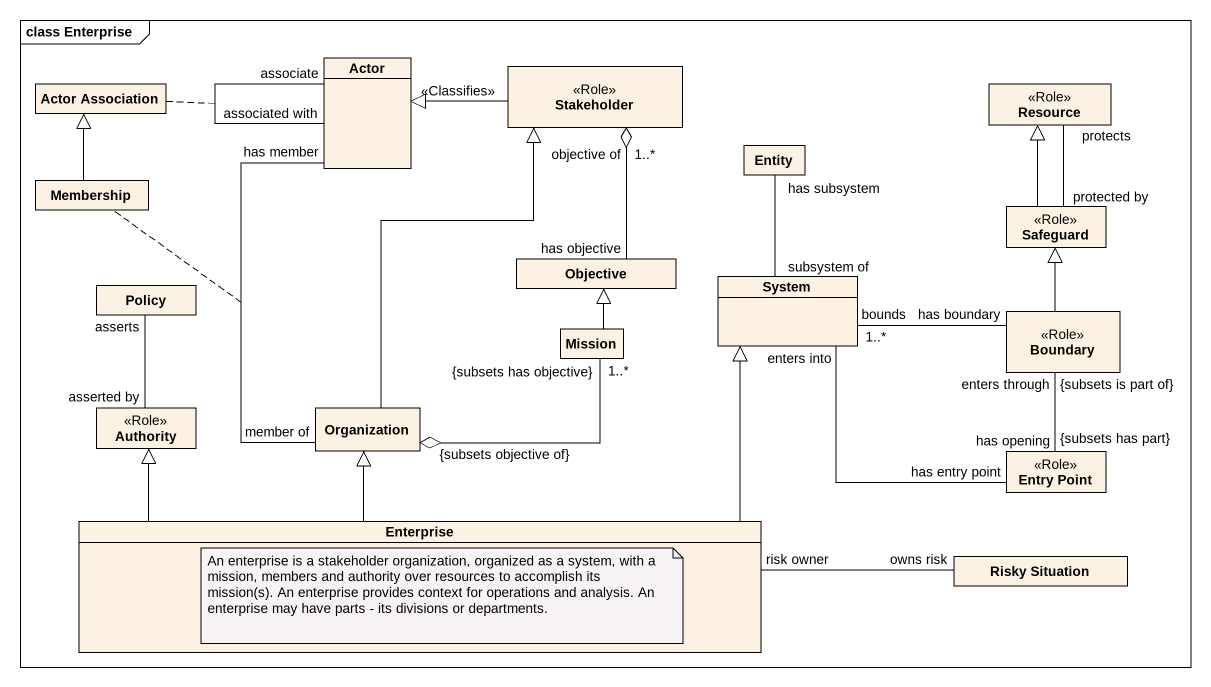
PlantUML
@startuml
mainframe class Enterprise
hide circle
hide empty members
class "Actor Association" as Actor_Association
class "Actor" as Actor_
class Stakeholder <<Role>>
class Resource <<Role>>
class "Entity" as Entity_
class Membership
class Safeguard <<Role>>
class Objective
class Policy
class System
class "Boundary" as Boundary_ <<Role>>
class Mission
class Authority <<Role>>
class Organization
class "Entry Point" as Entry_Point <<Role>>
class Enterprise
class "Risky Situation" as Risky_Situation
Actor_ "associated with" -- "associate" Actor_
(Actor_, Actor_) .. Actor_Association
Stakeholder -left-|> Actor_ : <<Classifies>>
Stakeholder "objective of\n1..*" o-- "has objective" Objective
Membership -up-|> Actor_Association
Safeguard "protected by" -up- "protects" Resource
Safeguard -up-|> Resource
System "subsystem of" -up- "has subsystem" Entity_
System "bounds\n1..*" -right- "has boundary" Boundary_
Boundary_ -up-|> Safeguard
Mission -up-|> Objective
Authority "asserted by" -up- "asserts" Policy
Organization "member of" -up- "has member" Actor_
(Organization, Actor_) .. Membership
Organization -up-|> Stakeholder
Organization "{subsets objective of}" o-right- "1..*\n{subsets has objective}" Mission
Entry_Point "has entry point" -left- "enters into" System
Entry_Point "has opening\n{subsets has part}" -up- "enters through\n{subsets is part of}" Boundary_
Enterprise -up-|> System
Enterprise -left-|> Authority
Enterprise -up-|> Organization
Risky_Situation "owns risk" -left- "risk owner" Enterprise
note right of Enterprise : An enterprise is a stakeholder organization, organized as a system, with a mission, members and authority over resources to accomplish its mission(s). An enterprise provides context for operations and analysis. An enterprise may have parts - its divisions or departments.
@enduml
